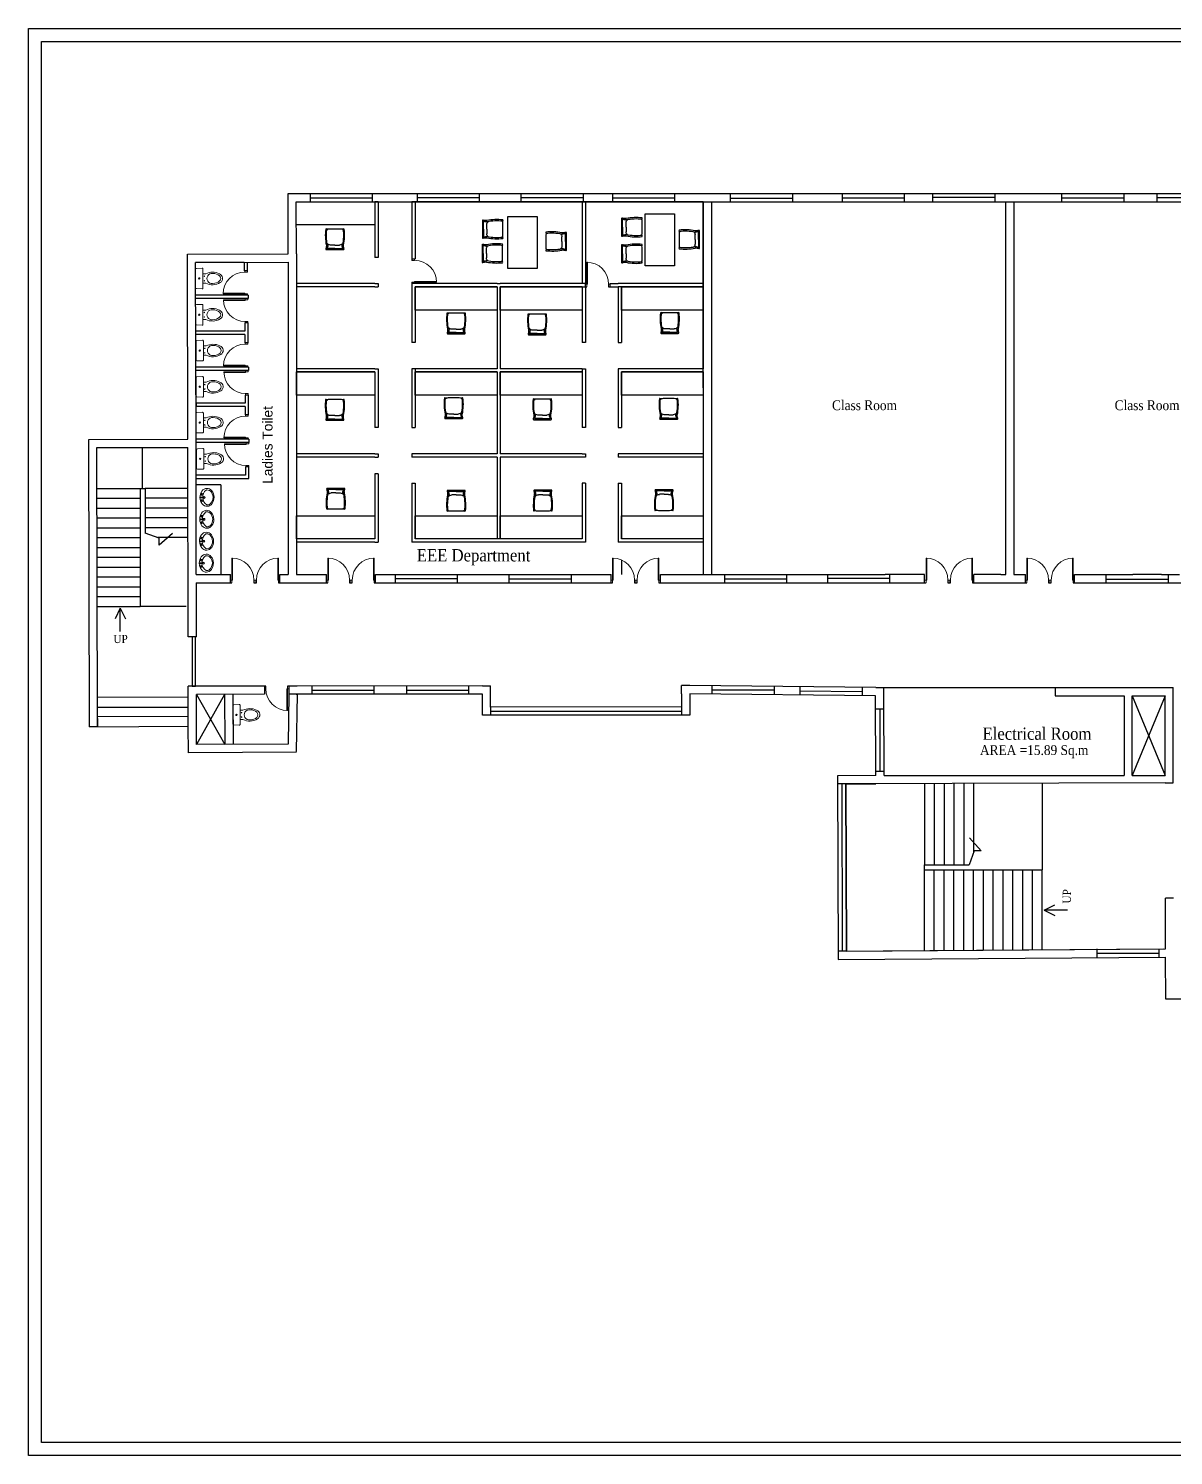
# Model space of a CAD drawing. Header units: metres. Extents: x 25 to 122, y -74 to 416.
# Drawn here: x 25.54 to 59.97, y 320.44 to 363.34 of the extents above; entities that cross this region are included whole.
import ezdxf

# ---------------------------------------------------------------- set-up
doc = ezdxf.new("R2010")
doc.units = ezdxf.units.M
doc.header["$MEASUREMENT"] = 0
doc.linetypes.add('HIDDEN', pattern=[0.375, 0.25, -0.125])
doc.layers.add('DOOR', color=10, linetype='Continuous', lineweight=15)
doc.styles.add('1MM', font='arial.ttf', dxfattribs={"height": 1000})
doc.styles.add('DUTCH', font='dutch.ttf')

# ---------------------------------------------------------------- blocks, each defined once
blk = doc.blocks.new('WB5')
at = {"layer": 'DOOR'}
for p, q in [((4.7, 11.3), (6.8, 10.5)), ((5.3, -11), (7.3, -10.1))]:
    blk.add_line(p, q, dxfattribs=at)
for points in [[(2.4, 0.1, 1), (5, 0.1, 1)], [(3.2, 7.9, 1), (5.9, 7.9, 1)], [(3.6, -7.7, -1), (6.3, -7.6, -1)]]:
    blk.add_lwpolyline(points, format="xyb", close=True, dxfattribs=at)
for centre, radius in [((3.7, 0.1), 1.32), ((11.8, 0.3), 2.73), ((11.8, 0.3), 2.19)]:
    blk.add_circle(centre, radius, dxfattribs=at)
for centre, radius, start, end in [((5.6, 13.6), 2.49, 151.6403, 249.4649), ((7.7, 12.8), 2.49, 249.4649, 334.3015), ((32.6, 0.8), 25.2, 127.6693, 236.45), ((18.2, 19.4), 1.66, 91.5976, 127.6693), ((6.3, -13.3), 2.49, 113.4041, 211.2287), ((8.3, -12.4), 2.49, 28.5675, 113.4041)]:
    blk.add_arc(centre, radius, start, end, dxfattribs=at)
blk.add_ellipse((19.5, 0.5), major_axis=(-0.6, 24.9), ratio=0.783308, dxfattribs=at)
blk.add_open_spline([(18.7, -20.2), (23.5, -20.6), (25, -20), (30.8, -16.4), (34.3, -10.8), (37.3, 2.3), (34.9, 9.5), (28.9, 18.7), (25, 21.3), (18.2, 21.1)], degree=3, knots=[3.262053, 3.262053, 3.262053, 3.262053, 3.577225, 3.577225, 4.479784, 4.479784, 5.382343, 5.382343, 6.141594, 6.141594, 6.141594, 6.141594], dxfattribs=at)
blk = doc.blocks.new('A$C764D24B9')
at = {"layer": 'DOOR'}
for points in [[(0.056, 0.111), (0.083, 0.111), (0.083, 1), (0.056, 1)], [(0, 0), (0.056, 0), (0.056, 0.111), (0, 0.111)], [(0.944, 0), (1, 0), (1, 0.111), (0.944, 0.111)]]:
    blk.add_lwpolyline(points, close=True, dxfattribs=at)
blk.add_arc((0.056, 0.111), 0.889, 0, 90, dxfattribs=at)
blk = doc.blocks.new('WC1')
at = {"layer": 'DOOR'}
for p, q in [((-29.3, -7.5), (-29.8, -22.7)), ((24.3, -5), (-26.8, -5))]:
    blk.add_line(p, q, dxfattribs=at)
for points in [[(26.8, -7.5), (27.3, -22.7, -0.423393), (24.7, -25.4), (-27.3, -25.4, -0.423393), (-29.8, -22.7), (-29.3, -7.5, -0.405093), (-26.8, -5), (24.3, -5, -0.405093), (26.8, -7.5, -0.407682)], [(11.5, -25.4), (11.5, -33, -0.265683), (10, -73.3, -0.649464), (-14.1, -70.9, -0.243179), (-14, -33), (-14, -25.4), (11.5, -25.4)], [(12.6, -52, 1.119632), (-15.2, -52, 17.71796)]]:
    blk.add_lwpolyline(points, format="xyb", dxfattribs=at)
blk.add_lwpolyline([(-14, -25.4), (-14, -33)], dxfattribs=at)
for centre, radius in [((-7.6, -29.2), 0.636), ((-1.3, -15.2), 1.91), ((5.1, -29.2), 0.636)]:
    blk.add_circle(centre, radius, dxfattribs=at)
blk.add_arc((-26.8, -7.5), 2.54, 90, 178.2101, dxfattribs=at)
blk.add_ellipse((-1.3, -52), major_axis=(0, -22.4), ratio=0.622298, start_param=4.712389, end_param=7.853982, dxfattribs=at)
blk = doc.blocks.new('A$C2C166547')
at = {"color": 0}
for p, q in [((0.201, 0.464), (0.017, 0.464)), ((0.201, 0.456), (0.018, 0.456)), ((0.201, 0.455), (0.018, 0.455)), ((0.201, 0.374), (0.094, 0.374)), ((0.201, 0.464), (0.385, 0.464)), ((0.201, 0.456), (0.385, 0.456)), ((0.201, 0.455), (0.385, 0.455)), ((0.201, 0.374), (0.308, 0.374)), ((0.016, 0.02), (0.006, 0.02)), ((0.016, 0.02), (0.006, 0.016)), ((0.017, 0.001), (0.016, 0.02)), ((0.385, 0.001), (0.387, 0.02)), ((0.387, 0.02), (0.396, 0.016)), ((0.387, 0.02), (0.396, 0.02))]:
    blk.add_line(p, q, dxfattribs=at)
blk.add_lwpolyline([(0.023, 0.369, 0.080461), (0.008, 0, 0.080461)], format="xyb", dxfattribs=at)
for centre, radius, start, end in [((0.018, 0.461), 0.00242, 100.345, 201.3742), ((-0.216, 0.394), 0.241, 354.5513, 15.9626), ((0.018, 0.455), 0.000725, 87.3762, 197.5208), ((0.018, 0.454), 0.000433, 71.7715, 189.2202), ((0.095, 0.276), 0.0978, 90.5164, 143.1927), ((-0.282, 0.346), 0.317, 1.1591, 17.5641), ((0.307, 0.276), 0.0978, 36.8073, 89.4836), ((0.685, 0.346), 0.317, 162.4359, 178.8409), ((0.618, 0.394), 0.241, 164.0374, 185.4487), ((-0.752, 0.137), 1.154, 353.1637, 11.5643), ((0.384, 0.461), 0.00242, 338.6258, 79.655), ((0.385, 0.455), 0.000725, 342.4792, 92.6238), ((0.385, 0.454), 0.000433, 350.7798, 108.2285), ((0.014, -0.011), 0.012, 71.7536, 116.5375), ((0.389, -0.011), 0.012, 63.4625, 108.2464)]:
    blk.add_arc(centre, radius, start, end, dxfattribs=at)

msp = doc.modelspace()

# ---------------------------------------------------------------- linework, layer by layer
at = {"linetype": 'Continuous', "ltscale": 0.1}
for p, q in [((33.343, 358.376), (68.759, 358.377)), ((33.347, 356.557), (33.343, 358.376)), ((33.589, 358.376), (33.589, 358.377)), ((34.005, 358.373), (34.005, 358.127)), ((34.005, 358.25), (35.876, 358.25)), ((35.876, 358.373), (35.876, 358.127)), ((37.22, 358.383), (37.22, 358.137)), ((37.22, 358.26), (39.091, 358.26)), ((39.091, 358.383), (39.091, 358.137)), ((40.341, 358.376), (40.341, 358.13)), ((40.341, 358.253), (42.212, 358.253)), ((42.212, 358.376), (42.212, 358.13)), ((43.096, 358.371), (43.096, 358.125)), ((43.096, 358.248), (44.966, 358.248)), ((44.966, 358.371), (44.966, 358.125)), ((46.638, 358.362), (46.638, 358.116)), ((46.638, 358.239), (48.509, 358.239)), ((48.509, 358.362), (48.509, 358.116)), ((50.002, 358.367), (50.002, 358.12)), ((50.002, 358.244), (51.872, 358.244)), ((51.872, 358.367), (51.872, 358.12)), ((52.722, 358.385), (52.722, 358.139)), ((52.722, 358.262), (54.592, 358.262)), ((54.592, 358.385), (54.592, 358.139)), ((56.599, 358.367), (56.599, 358.12)), ((56.599, 358.244), (58.47, 358.244)), ((58.47, 358.367), (58.47, 358.12)), ((59.47, 358.38), (59.47, 358.134)), ((59.47, 358.257), (61.341, 358.257)), ((33.343, 358.13), (33.344, 358.13)), ((33.59, 358.13), (51.051, 358.13)), ((33.593, 356.558), (33.59, 358.13)), ((33.59, 358.13), (36.051, 358.13)), ((33.59, 358.13), (36.051, 358.13)), ((36.051, 358.13), (35.953, 358.13)), ((35.953, 358.13), (35.953, 356.456)), ((35.953, 358.13), (35.953, 356.456)), ((36.051, 358.13), (37.036, 358.13)), ((36.051, 358.13), (36.051, 356.456)), ((37.036, 358.13), (39.498, 358.13)), ((37.164, 358.13, 0), (37.066, 358.13, 0)), ((37.066, 358.13, 0), (37.066, 356.366, 0)), ((39.626, 358.13, 0), (37.164, 358.13, 0)), ((37.164, 358.13, 0), (37.164, 356.407, 0)), ((39.595, 358.13), (42.056, 358.13)), ((39.595, 358.13), (42.056, 358.13)), ((39.724, 358.13, 0), (39.626, 358.13, 0)), ((42.186, 358.13, 0), (39.724, 358.13, 0)), ((42.284, 358.13, 0), (42.186, 358.13, 0)), ((42.186, 358.13, 0), (42.186, 355.669, 0)), ((43.269, 358.13, 0), (42.284, 358.13, 0)), ((42.284, 358.13, 0), (42.284, 355.669, 0)), ((44.785, 358.13, 0), (42.324, 358.13, 0)), ((43.367, 358.13, 0), (43.269, 358.13, 0)), ((45.829, 358.13, 0), (43.367, 358.13, 0)), ((45.83, 346.919, 51.306), (45.829, 358.13, 0)), ((45.829, 358.13, 0), (45.829, 355.669, 0)), ((46.075, 358.13, 0), (46.075, 346.919, 51.306)), ((51.051, 358.13), (51.297, 358.13)), ((51.297, 358.13), (59.905, 358.13, 0)), ((54.924, 346.919, 51.306), (54.922, 358.13)), ((55.168, 358.13), (55.168, 346.919, 51.306)), ((56.816, 358.13), (68.512, 358.13, 0)), ((30.316, 356.551), (33.347, 356.557)), ((30.328, 350.988), (30.316, 356.551)), ((33.593, 356.557), (33.593, 346.919, 50.028)), ((30.563, 356.305), (33.348, 356.311)), ((30.574, 350.989), (30.563, 356.305)), ((32.026, 356.305), (30.563, 356.305)), ((32.026, 356.305), (30.563, 356.305)), ((32.026, 356.305), (32.026, 356.054)), ((32.026, 356.305), (32.026, 356.054)), ((32.125, 356.054), (32.125, 356.305)), ((32.125, 356.054), (32.125, 356.305)), ((33.347, 356.311, 1.278), (33.347, 346.919, 50.028)), ((36.051, 356.456), (35.953, 356.456)), ((37.066, 356.407, 0), (37.164, 356.407, 0)), ((32.125, 356.054), (32.026, 356.054)), ((32.125, 356.054), (32.026, 356.054)), ((35.953, 355.669), (33.593, 355.669)), ((35.953, 355.669), (36.051, 355.669)), ((36.051, 355.669), (36.051, 355.57)), ((37.066, 355.71, 0), (37.066, 353.896, 0)), ((37.164, 355.669, 0), (37.066, 355.669, 0)), ((39.626, 355.669, 0), (37.164, 355.669, 0)), ((39.626, 355.669, 0), (39.724, 355.669, 0)), ((42.284, 355.669, 0), (39.724, 355.669, 0)), ((42.284, 355.57, 0), (42.284, 355.669, 0)), ((43.023, 355.669, 0), (43.269, 355.669, 0)), ((43.023, 355.57, 0), (43.023, 355.669, 0)), ((45.829, 355.669, 0), (43.269, 355.669, 0)), ((45.829, 355.669, 0), (45.829, 355.57, 0)), ((32.138, 355.32), (30.563, 355.32)), ((32.138, 355.222), (30.563, 355.222)), ((32.138, 355.32), (32.138, 355.222)), ((35.953, 355.57), (33.593, 355.57)), ((35.953, 355.57), (36.051, 355.57)), ((37.164, 355.57, 0), (37.164, 353.896, 0)), ((39.626, 355.57, 0), (37.164, 355.57, 0)), ((39.626, 355.57, 0), (39.626, 353.109, 0)), ((39.724, 355.57, 0), (39.724, 353.109, 0)), ((42.186, 355.57, 0), (39.724, 355.57, 0)), ((42.186, 355.57, 0), (42.186, 353.896, 0)), ((42.186, 355.57, 0), (42.325, 355.57, 0)), ((42.284, 355.57, 0), (42.284, 353.896, 0)), ((42.982, 355.57, 0), (43.269, 355.57, 0)), ((43.269, 355.57, 0), (43.269, 353.896, 0)), ((45.829, 355.57, 0), (43.269, 355.57, 0)), ((43.367, 355.57, 0), (43.367, 353.896, 0)), ((45.829, 355.57, 0), (45.829, 353.109, 0)), ((32.138, 354.483), (32.039, 354.483)), ((32.039, 354.483), (32.039, 354.237)), ((32.138, 353.888), (32.138, 354.483)), ((32.039, 354.237), (30.563, 354.237)), ((32.039, 354.139), (30.575, 354.139)), ((32.039, 354.139), (32.039, 353.888)), ((32.138, 353.888), (32.138, 354.139)), ((32.138, 353.888), (32.039, 353.888)), ((37.164, 353.896, 0), (37.066, 353.896, 0)), ((42.284, 353.896, 0), (42.186, 353.896, 0)), ((43.269, 353.896, 0), (43.367, 353.896, 0)), ((32.151, 353.154), (30.575, 353.154)), ((32.151, 353.154), (32.151, 353.056)), ((35.953, 353.109), (33.593, 353.109)), ((35.953, 353.109), (36.051, 353.109)), ((36.051, 353.109), (36.051, 351.336)), ((37.066, 353.109, 0), (37.066, 351.337, 0)), ((37.164, 353.109, 0), (37.066, 353.109, 0)), ((37.164, 353.109, 0), (37.164, 351.337, 0)), ((39.626, 353.109, 0), (37.164, 353.109, 0)), ((42.186, 353.109, 0), (39.724, 353.109, 0)), ((42.186, 353.109, 0), (39.724, 353.109, 0)), ((42.186, 353.109, 0), (42.186, 351.337, 0)), ((42.186, 353.109, 0), (42.284, 353.109, 0)), ((42.284, 353.109, 0), (42.284, 351.337, 0)), ((43.269, 353.109, 0), (43.269, 351.337, 0)), ((43.367, 353.109, 0), (43.269, 353.109, 0)), ((45.829, 353.109, 0), (43.367, 353.109, 0)), ((45.829, 353.109, 0), (43.367, 353.109, 0)), ((32.151, 353.056), (30.575, 353.056)), ((35.953, 353.01), (33.593, 353.01)), ((35.953, 353.01), (35.953, 351.336)), ((39.626, 353.01, 0), (37.164, 353.01, 0)), ((39.626, 353.01, 0), (39.626, 350.549, 0)), ((39.724, 353.01, 0), (39.724, 350.549, 0)), ((42.186, 353.01, 0), (39.724, 353.01, 0)), ((42.186, 353.01, 0), (39.724, 353.01, 0)), ((43.367, 353.01, 0), (43.367, 351.337, 0)), ((45.829, 353.01, 0), (43.367, 353.01, 0)), ((45.829, 353.01, 0), (43.367, 353.01, 0)), ((45.829, 353.01, 0), (45.829, 350.549, 0)), ((32.151, 352.317), (32.052, 352.317)), ((32.052, 352.317), (32.052, 352.071)), ((32.151, 351.722), (32.151, 352.317)), ((30.575, 352.071), (30.575, 351.973)), ((32.052, 352.071), (30.575, 352.071)), ((32.052, 351.973), (30.575, 351.973)), ((32.052, 351.973), (30.575, 351.973)), ((32.052, 351.973), (32.052, 351.722)), ((32.151, 351.722), (32.052, 351.722)), ((27.348, 350.982), (30.328, 350.988)), ((27.367, 342.343), (27.348, 350.982)), ((30.328, 350.988), (30.328, 350.988)), ((30.581, 346.919, 48.385), (30.574, 350.989)), ((32.164, 350.988), (30.588, 350.988)), ((32.164, 350.988), (32.164, 350.89)), ((36.051, 351.336), (35.953, 351.336)), ((37.066, 351.337, 0), (37.164, 351.337, 0)), ((42.284, 351.337, 0), (42.186, 351.337, 0)), ((43.269, 351.337, 0), (43.367, 351.337, 0)), ((27.595, 350.736), (30.328, 350.742)), ((27.613, 342.589), (27.595, 350.736)), ((30.338, 345.045, 70.65), (30.328, 350.742, 2.926)), ((32.164, 350.89), (30.588, 350.89)), ((35.953, 350.549), (33.593, 350.549)), ((35.953, 350.549), (36.051, 350.549)), ((36.051, 350.549), (36.051, 350.45)), ((37.066, 350.549, 0), (37.066, 350.45, 0)), ((37.164, 350.549, 0), (37.066, 350.549, 0)), ((39.626, 350.549, 0), (37.164, 350.549, 0)), ((39.626, 350.549, 0), (37.164, 350.549, 0)), ((42.186, 350.549, 0), (39.724, 350.549, 0)), ((42.186, 350.549, 0), (39.724, 350.549, 0)), ((42.186, 350.549, 0), (39.724, 350.549, 0)), ((42.186, 350.549, 0), (42.284, 350.549, 0)), ((42.284, 350.549, 0), (42.284, 350.45, 0)), ((43.269, 350.549, 0), (43.269, 350.45, 0)), ((43.367, 350.549, 0), (43.269, 350.549, 0)), ((45.829, 350.549, 0), (43.367, 350.549, 0)), ((45.829, 350.549, 0), (43.367, 350.549, 0)), ((45.829, 350.549, 0), (43.367, 350.549, 0)), ((32.164, 350.156), (32.065, 350.156)), ((32.065, 350.156), (32.065, 349.91)), ((32.164, 349.811), (32.164, 350.156)), ((35.953, 350.45), (33.593, 350.45)), ((35.953, 350.45), (36.051, 350.45)), ((37.164, 350.45, 0), (37.066, 350.45, 0)), ((39.626, 350.45, 0), (37.164, 350.45, 0)), ((39.626, 350.45, 0), (39.626, 347.989, 0)), ((39.724, 350.45, 0), (39.724, 347.989, 0)), ((42.284, 350.45, 0), (39.724, 350.45, 0)), ((42.284, 350.45, 0), (39.724, 350.45, 0)), ((43.367, 350.45, 0), (43.269, 350.45, 0)), ((45.829, 350.45, 0), (43.367, 350.45, 0)), ((45.829, 350.45, 0), (43.367, 350.45, 0)), ((32.065, 349.91), (30.588, 349.91)), ((30.588, 349.811), (32.164, 349.811)), ((35.953, 349.951), (35.953, 348.018)), ((36.051, 349.951), (35.953, 349.951)), ((36.051, 349.951), (36.051, 348.263)), ((37.066, 349.663, 0), (37.066, 348.027, 0)), ((37.066, 349.663, 0), (37.164, 349.663, 0)), ((37.164, 349.663, 0), (37.164, 347.989, 0)), ((42.186, 349.663, 0), (42.186, 347.989, 0)), ((42.284, 349.663, 0), (42.186, 349.663, 0)), ((42.284, 349.663, 0), (42.284, 347.891, 0)), ((43.269, 349.663, 0), (43.269, 347.891, 0)), ((43.269, 349.663, 0), (43.367, 349.663, 0)), ((43.367, 349.663, 0), (43.367, 347.989, 0)), ((31.319, 349.616, 48.505), (30.581, 349.616, 48.385)), ((31.319, 349.616, 48.505), (31.319, 346.919, 48.385)), ((35.953, 347.989), (33.593, 347.989)), ((35.953, 348.018), (35.953, 347.989)), ((36.051, 348.263), (36.051, 347.89)), ((37.066, 348.027, 0), (37.066, 347.891, 0)), ((42.186, 347.989, 0), (37.164, 347.989, 0)), ((45.829, 347.989, 0), (43.367, 347.989, 0)), ((35.953, 347.89), (33.593, 347.89)), ((35.953, 347.89), (36.051, 347.89)), ((37.164, 347.891, 0), (37.066, 347.891, 0)), ((42.284, 347.891, 0), (37.164, 347.891, 0)), ((45.829, 347.891, 0), (43.269, 347.891, 0)), ((43.367, 347.355, 0), (43.367, 346.924, 0)), ((30.581, 346.919, 51.306), (31.614, 346.919, 51.306)), ((30.581, 346.919, 48.385), (31.319, 346.919, 48.385)), ((30.581, 346.673, 51.306), (31.655, 346.673, 51.306)), ((30.587, 345.045, 78.201), (30.587, 346.673, 51.306)), ((31.614, 346.673), (31.614, 346.919, 51.306)), ((32.311, 346.673, 51.306), (32.393, 346.673, 51.306)), ((33.05, 346.673, 51.306), (34.535, 346.673, 51.306)), ((33.091, 346.919, 51.306), (33.347, 346.919, 51.306)), ((33.091, 346.673), (33.091, 346.919, 51.306)), ((33.593, 346.919, 51.306), (34.494, 346.919, 51.306)), ((34.494, 346.673, 51.306), (34.494, 346.919, 51.306)), ((35.191, 346.673, 51.306), (35.273, 346.673, 51.306)), ((35.191, 346.673, 51.306), (35.273, 346.673, 51.306)), ((35.93, 346.673, 51.306), (43.102, 346.673, 51.306)), ((35.971, 346.673, 51.306), (35.971, 346.919, 51.306)), ((35.971, 346.919, 51.306), (43.061, 346.919, 51.306)), ((36.561, 346.923), (36.561, 346.676)), ((36.561, 346.799), (38.432, 346.799)), ((38.432, 346.923), (38.432, 346.676)), ((39.496, 346.919, 51.306), (39.595, 346.919, 51.306)), ((39.984, 346.911), (39.984, 346.665)), ((39.984, 346.788), (41.855, 346.788)), ((41.855, 346.911), (41.855, 346.665)), ((43.061, 346.673, 51.306), (43.061, 346.919, 51.306)), ((43.758, 346.673, 51.306), (43.84, 346.673, 51.306)), ((44.496, 346.673, 51.306), (45.235, 346.673, 51.306)), ((44.537, 346.919, 51.306), (45.276, 346.919, 51.306)), ((44.537, 346.673, 51.306), (44.537, 346.919, 51.306)), ((45.235, 346.673, 51.306), (49.322, 346.673, 51.306)), ((45.276, 346.919, 51.306), (49.281, 346.919, 51.306)), ((46.461, 346.919), (46.461, 346.673)), ((46.461, 346.796), (48.332, 346.796)), ((48.332, 346.919), (48.332, 346.673)), ((49.281, 346.919, 51.306), (51.297, 346.919, 51.306)), ((49.322, 346.673, 51.306), (50.717, 346.673, 51.306)), ((49.559, 346.933), (49.559, 346.687)), ((49.559, 346.81), (51.43, 346.81)), ((50.717, 346.673, 51.306), (52.525, 346.673, 51.306)), ((52.484, 346.919, 51.306), (51.297, 346.919, 51.306)), ((51.43, 346.933), (51.43, 346.687)), ((52.484, 346.673, 51.306), (52.484, 346.919, 51.306)), ((53.182, 346.673, 51.306), (53.264, 346.673, 51.306)), ((53.92, 346.673, 51.306), (54.816, 346.673, 51.306)), ((54.775, 346.919, 51.306), (53.961, 346.919, 51.306)), ((53.961, 346.673, 51.306), (53.961, 346.919, 51.306)), ((54.775, 346.919, 51.306), (54.924, 346.919, 51.306)), ((54.816, 346.673, 51.306), (55.472, 346.673, 51.306)), ((55.168, 346.919, 51.306), (55.513, 346.919, 51.306)), ((55.472, 346.673, 51.306), (55.554, 346.673, 51.306)), ((55.513, 346.673, 51.306), (55.513, 346.919, 51.306)), ((56.211, 346.673, 51.306), (56.293, 346.673, 51.306)), ((56.949, 346.673, 51.306), (57.309, 346.673, 51.306)), ((56.99, 346.919, 51.306), (57.268, 346.919, 51.306)), ((56.99, 346.673, 51.306), (56.99, 346.919, 51.306)), ((57.268, 346.919, 51.306), (58.745, 346.919, 51.306)), ((57.309, 346.673, 51.306), (58.745, 346.673, 51.306)), ((57.935, 346.907), (57.935, 346.661)), ((57.935, 346.784), (59.806, 346.784)), ((59.61, 346.919, 51.306), (58.745, 346.919, 51.306)), ((58.745, 346.673, 51.306), (59.569, 346.673, 51.306)), ((59.569, 346.673, 51.306), (66.781, 346.673, 51.306)), ((59.61, 346.919, 51.306), (59.905, 346.919, 51.306)), ((59.806, 346.907), (59.806, 346.661)), ((59.905, 346.919, 51.306), (60.151, 346.919, 51.306)), ((28.298, 345.911), (28.141, 345.591)), ((28.298, 345.207), (28.298, 345.911)), ((28.298, 345.911), (28.456, 345.591)), ((30.587, 345.045, 102.612), (30.338, 345.045, 102.612)), ((30.462, 345.045, 102.612), (30.462, 343.569, 102.612)), ((30.561, 343.569, 102.612), (30.561, 345.045, 102.612)), ((30.342, 343.229, 102.612), (27.611, 343.224)), ((30.341, 343.315, 91.217), (30.341, 343.569, 88.207)), ((30.587, 343.569, 102.612), (30.341, 343.569, 102.612)), ((30.343, 342.357, 102.612), (30.341, 343.315, 91.217)), ((30.342, 342.934, 102.612), (30.342, 343.229, 102.612)), ((30.462, 343.569, 102.612), (30.561, 343.569, 102.612)), ((32.673, 343.569, 102.612), (30.587, 343.569, 102.612)), ((32.632, 343.32, 86.459), (30.587, 343.316, 52.892)), ((30.589, 342.358, 102.612), (30.587, 343.316, 52.892)), ((30.587, 343.316, 52.892), (31.441, 341.814, 102.612)), ((31.434, 343.318), (30.591, 341.81, 102.612)), ((31.434, 343.318), (31.441, 341.814, 102.612)), ((31.68, 343.318), (31.688, 341.815, 102.612)), ((32.632, 343.569, 102.619), (32.632, 343.32, 102.619)), ((33.616, 343.569, 102.612), (33.329, 343.569, 102.612)), ((33.37, 343.327, 102.612), (33.344, 341.823, 102.612)), ((33.616, 343.322, 102.612), (33.37, 343.322, 98.571)), ((33.371, 343.327, 102.619), (33.371, 343.569, 102.619)), ((33.616, 343.322, 102.612), (33.587, 341.599, 102.612)), ((33.61, 343.3, 102.612), (33.616, 343.322, 102.612)), ((39.186, 343.574, 102.612), (33.616, 343.569, 102.612)), ((39.186, 343.328, 102.612), (33.616, 343.322, 102.612)), ((34.055, 343.569), (34.055, 343.323)), ((34.055, 343.446), (35.926, 343.446)), ((35.926, 343.569), (35.926, 343.323)), ((36.9, 343.572), (36.9, 343.326)), ((36.9, 343.449), (38.771, 343.449)), ((38.771, 343.572), (38.771, 343.326)), ((39.186, 343.574, 102.612), (39.432, 343.574, 102.612)), ((39.186, 342.688, 102.612), (39.186, 343.328, 102.612)), ((39.432, 343.328, 102.612), (39.432, 343.574, 102.612)), ((39.432, 342.935, 102.612), (39.432, 343.328, 102.612)), ((45.425, 343.581, 102.612), (45.176, 343.581, 102.612)), ((45.176, 343.334, 102.612), (45.176, 343.581, 102.612)), ((45.176, 343.334, 102.612), (45.177, 342.941, 102.612)), ((51.011, 343.274, 102.612), (45.423, 343.335, 102.612)), ((45.423, 343.335, 102.612), (45.423, 342.695, 102.612)), ((51.013, 343.52, 102.612), (45.425, 343.581, 102.612)), ((46.089, 343.574), (46.089, 343.327)), ((46.089, 343.45), (47.96, 343.45)), ((47.96, 343.574), (47.96, 343.327)), ((48.734, 343.55, 102.612), (48.734, 343.304, 102.612)), ((48.734, 343.427, 102.612), (50.605, 343.401, 102.612)), ((50.605, 343.525, 102.612), (50.605, 343.278, 102.612)), ((51.019, 340.874, 102.612), (51.011, 343.274, 102.612)), ((51.013, 343.52, 102.612), (59.96, 343.52)), ((51.257, 343.275, 102.612), (51.257, 343.52, 102.612)), ((51.265, 340.875, 102.612), (51.257, 343.275, 102.612)), ((56.41, 343.52, 102.797), (56.41, 343.275, 102.797)), ((56.41, 343.275, 102.612), (58.483, 343.275, 102.612)), ((58.483, 343.275, 102.612), (58.483, 340.875, 102.612)), ((58.729, 343.275, 102.612), (59.714, 343.275, 102.612)), ((58.729, 340.875, -1.26), (58.729, 343.275, 102.612)), ((58.729, 343.275, 102.612), (59.714, 340.875, -1.26)), ((59.714, 343.275, 102.612), (58.729, 340.875, -1.26)), ((59.714, 340.875, -1.26), (59.714, 343.275, 102.612)), ((59.96, 340.904), (59.96, 343.52)), ((27.614, 342.639, 102.612), (27.614, 342.934, 102.612)), ((27.614, 342.934, 102.612), (30.342, 342.934, 102.612)), ((45.177, 342.941, 102.612), (39.432, 342.935, 102.612)), ((39.432, 342.935, 102.612), (39.433, 342.689, 102.612)), ((39.432, 342.812, 102.612), (45.177, 342.812, 102.612)), ((45.177, 342.941, 102.612), (45.177, 342.694, 102.612)), ((51.019, 342.882), (51.265, 342.882)), ((51.142, 341.011), (51.142, 342.882)), ((27.367, 342.343), (30.343, 342.357, 102.612)), ((27.614, 342.343, 102.612), (27.367, 342.343, 102.612)), ((27.613, 342.589, 102.612), (27.614, 342.343, 102.612)), ((30.343, 342.652, 102.612), (27.614, 342.639, 102.612)), ((27.614, 342.343, 102.612), (27.614, 342.639, 102.612)), ((30.343, 342.357, 102.612), (30.343, 342.652, 102.612)), ((30.347, 341.562, 102.612), (30.343, 342.357, 102.612)), ((30.591, 341.81, 102.612), (30.589, 342.358, 102.612)), ((45.423, 342.695, 102.612), (39.186, 342.688, 102.612)), ((33.591, 341.578, 102.612), (30.347, 341.562, 102.612)), ((33.344, 341.823, 102.612), (30.591, 341.81, 102.612)), ((50.115, 340.625), (49.868, 340.624)), ((49.991, 340.624), (50.008, 335.597)), ((50.115, 340.625, 102.612), (51.02, 340.628, 102.612)), ((50.131, 335.598, 102.612), (50.115, 340.625, 102.612)), ((51.019, 341.011), (51.265, 341.011)), ((51.265, 340.875, 102.612), (58.483, 340.875, 102.612)), ((58.729, 340.875, 102.612), (59.714, 340.875, 102.612)), ((59.715, 340.657), (59.961, 340.658)), ((59.972, 337.191), (59.726, 337.19)), ((56.075, 336.83), (56.395, 336.987)), ((56.779, 336.83), (56.075, 336.83)), ((56.075, 336.83), (56.395, 336.672)), ((50.131, 335.598), (49.885, 335.597)), ((50.131, 335.598, 102.612), (59.731, 335.665)), ((51.233, 335.606), (59.658, 335.665, 0.788)), ((57.66, 335.664, 2.148), (57.66, 335.418, 2.148)), ((57.66, 335.541, 2.148), (59.53, 335.541, 2.148)), ((59.53, 335.664, 2.148), (59.53, 335.418, 2.148)), ((59.735, 334.152), (59.732, 335.419)), ((63.016, 334.152), (59.735, 334.152))]:
    msp.add_line(p, q, dxfattribs=at)
at = {"linetype": 'HIDDEN', "ltscale": 950}
for p, q in [((28.962, 349.508), (28.962, 350.739)), ((29.47, 348.017), (29.043, 348.166)), ((29.863, 348.156), (29.47, 347.799)), ((29.47, 347.799), (29.47, 348.032)), ((53.831, 339.009), (54.187, 338.615)), ((53.969, 338.615), (53.82, 338.189)), ((54.187, 338.615), (53.955, 338.615))]:
    msp.add_line(p, q, dxfattribs=at)
at = {"linetype": 'Continuous', "ltscale": 0.1}
for points in [[(25.538, 363.335), (118.206, 363.335), (118.206, 320.436), (25.538, 320.436)], [(25.932, 362.941), (117.812, 362.941), (117.812, 320.83), (25.932, 320.83)], [(33.59, 358.13), (35.953, 358.13), (35.953, 357.432), (33.59, 357.432)], [(39.953, 357.688), (40.834, 357.688), (40.834, 356.121), (39.953, 356.121)], [(44.079, 357.769), (44.96, 357.769), (44.96, 356.202), (44.079, 356.202)], [(33.593, 353.01), (35.956, 353.01), (35.956, 352.312), (33.593, 352.312)], [(33.593, 348.687), (35.956, 348.687), (35.956, 347.989), (33.593, 347.989)]]:
    msp.add_lwpolyline(points, close=True, dxfattribs=at)
for points in [[(39.208, 357.032, -0.102523), (39.32, 357.044, 0.080461), (39.803, 357.024, 0.3023), (39.799, 357.055, -0.197932), (39.798, 357.067, 0.028193), (39.803, 357.136), (39.803, 357.303), (39.803, 357.469, 0.028193), (39.798, 357.538, -0.197932), (39.799, 357.55, 0.3023), (39.803, 357.581, 0.080461), (39.32, 357.561, -0.102523), (39.208, 357.573, 0.587111), (39.184, 357.56), (39.184, 357.045, 0.587111)], [(43.395, 357.091, -0.102523), (43.507, 357.103, 0.080461), (43.989, 357.084, 0.3023), (43.986, 357.115, -0.197932), (43.985, 357.127, 0.028193), (43.989, 357.196), (43.989, 357.362), (43.989, 357.529, 0.028193), (43.985, 357.598, -0.197932), (43.986, 357.61, 0.3023), (43.989, 357.641, 0.080461), (43.507, 357.621, -0.102523), (43.395, 357.633, 0.587111), (43.37, 357.619), (43.37, 357.105, 0.587111)], [(35.022, 356.713, -0.102523), (35.01, 356.825, 0.080461), (35.03, 357.308, 0.3023), (34.999, 357.304, -0.197932), (34.987, 357.303, 0.028193), (34.918, 357.308), (34.751, 357.308), (34.585, 357.308, 0.028193), (34.516, 357.303, -0.197932), (34.504, 357.304, 0.3023), (34.473, 357.308, 0.080461), (34.493, 356.825, -0.102523), (34.48, 356.713, 0.587111), (34.494, 356.689), (35.009, 356.689, 0.587111)], [(41.69, 357.206, -0.102523), (41.578, 357.194, 0.080461), (41.095, 357.214, 0.3023), (41.099, 357.183, -0.197932), (41.1, 357.171, 0.028193), (41.095, 357.102), (41.095, 356.935), (41.095, 356.769, 0.028193), (41.1, 356.7, -0.197932), (41.099, 356.688, 0.3023), (41.095, 356.657, 0.080461), (41.578, 356.676, -0.102523), (41.69, 356.664, 0.587111), (41.714, 356.678), (41.714, 357.192, 0.587111)], [(45.695, 357.266, -0.102523), (45.583, 357.253, 0.080461), (45.1, 357.273, 0.3023), (45.104, 357.242, -0.197932), (45.105, 357.23, 0.028193), (45.1, 357.161), (45.1, 356.995), (45.1, 356.828, 0.028193), (45.105, 356.759, -0.197932), (45.104, 356.747, 0.3023), (45.1, 356.716, 0.080461), (45.583, 356.736, -0.102523), (45.695, 356.724, 0.587111), (45.719, 356.738), (45.719, 357.252, 0.587111)], [(39.198, 356.304, -0.102523), (39.31, 356.316, 0.080461), (39.793, 356.296, 0.3023), (39.789, 356.327, -0.197932), (39.788, 356.339, 0.028193), (39.793, 356.408), (39.793, 356.575), (39.793, 356.741, 0.028193), (39.788, 356.81, -0.197932), (39.789, 356.822, 0.3023), (39.793, 356.853, 0.080461), (39.31, 356.833, -0.102523), (39.198, 356.846, 0.587111), (39.174, 356.832), (39.174, 356.317, 0.587111)], [(43.395, 356.295, -0.102523), (43.507, 356.307, 0.080461), (43.989, 356.287, 0.3023), (43.986, 356.318, -0.197932), (43.985, 356.33, 0.028193), (43.989, 356.399), (43.989, 356.565), (43.989, 356.732, 0.028193), (43.985, 356.801, -0.197932), (43.986, 356.813, 0.3023), (43.989, 356.844, 0.080461), (43.507, 356.824, -0.102523), (43.395, 356.836, 0.587111), (43.37, 356.823), (43.37, 356.308, 0.587111)], [(38.668, 354.185, -0.102523), (38.656, 354.297, 0.080461), (38.676, 354.78, 0.3023), (38.645, 354.776, -0.197932), (38.633, 354.776, 0.028193), (38.564, 354.78), (38.397, 354.78), (38.231, 354.78, 0.028193), (38.162, 354.776, -0.197932), (38.15, 354.776, 0.3023), (38.119, 354.78, 0.080461), (38.139, 354.297, -0.102523), (38.126, 354.185, 0.587111), (38.14, 354.161), (38.655, 354.161, 0.587111)], [(45.091, 354.196, -0.102523), (45.079, 354.307, 0.080461), (45.099, 354.79, 0.3023), (45.068, 354.787, -0.197932), (45.056, 354.786, 0.028193), (44.987, 354.79), (44.82, 354.79), (44.654, 354.79, 0.028193), (44.585, 354.786, -0.197932), (44.573, 354.787, 0.3023), (44.542, 354.79, 0.080461), (44.562, 354.307, -0.102523), (44.549, 354.196, 0.587111), (44.563, 354.171), (45.077, 354.171, 0.587111)], [(41.104, 354.155, -0.102523), (41.092, 354.267, 0.080461), (41.112, 354.75, 0.3023), (41.081, 354.746, -0.197932), (41.069, 354.745, 0.028193), (41, 354.75), (40.833, 354.75), (40.667, 354.75, 0.028193), (40.598, 354.745, -0.197932), (40.586, 354.746, 0.3023), (40.555, 354.75, 0.080461), (40.575, 354.267, -0.102523), (40.562, 354.155, 0.587111), (40.576, 354.13), (41.09, 354.13, 0.587111)], [(38.594, 351.633, -0.102523), (38.582, 351.745, 0.080461), (38.602, 352.228, 0.3023), (38.571, 352.224, -0.197932), (38.559, 352.223, 0.028193), (38.49, 352.228), (38.324, 352.228), (38.157, 352.228, 0.028193), (38.088, 352.223, -0.197932), (38.076, 352.224, 0.3023), (38.045, 352.228, 0.080461), (38.065, 351.745, -0.102523), (38.053, 351.633, 0.587111), (38.066, 351.609), (38.581, 351.609, 0.587111)], [(41.259, 351.601, -0.102523), (41.247, 351.713, 0.080461), (41.267, 352.196, 0.3023), (41.236, 352.192, -0.197932), (41.224, 352.191, 0.028193), (41.155, 352.196), (40.988, 352.196), (40.822, 352.196, 0.028193), (40.753, 352.191, -0.197932), (40.741, 352.192, 0.3023), (40.71, 352.196, 0.080461), (40.73, 351.713, -0.102523), (40.717, 351.601, 0.587111), (40.731, 351.576), (41.246, 351.576, 0.587111)], [(45.059, 351.614, -0.102523), (45.047, 351.726, 0.080461), (45.067, 352.209, 0.3023), (45.035, 352.205, -0.197932), (45.024, 352.204, 0.028193), (44.954, 352.209), (44.788, 352.209), (44.622, 352.209, 0.028193), (44.552, 352.204, -0.197932), (44.541, 352.205, 0.3023), (44.509, 352.209, 0.080461), (44.529, 351.726, -0.102523), (44.517, 351.614, 0.587111), (44.531, 351.59), (45.045, 351.59, 0.587111)], [(35.021, 351.587, -0.102523), (35.009, 351.698, 0.080461), (35.029, 352.181, 0.3023), (34.997, 352.177, -0.197932), (34.986, 352.177, 0.028193), (34.916, 352.181), (34.75, 352.181), (34.583, 352.181, 0.028193), (34.514, 352.177, -0.197932), (34.503, 352.177, 0.3023), (34.471, 352.181, 0.080461), (34.491, 351.698, -0.102523), (34.479, 351.587, 0.587111), (34.493, 351.562), (35.007, 351.562, 0.587111)], [(34.505, 349.486, -0.102523), (34.518, 349.374, 0.080461), (34.498, 348.891, 0.3023), (34.529, 348.895, -0.197932), (34.541, 348.896, 0.028193), (34.61, 348.891), (34.776, 348.891), (34.943, 348.891, 0.028193), (35.012, 348.896, -0.197932), (35.024, 348.895, 0.3023), (35.055, 348.891, 0.080461), (35.035, 349.374, -0.102523), (35.047, 349.486, 0.587111), (35.033, 349.51), (34.519, 349.51, 0.587111)], [(38.127, 349.426, -0.102523), (38.14, 349.314, 0.080461), (38.12, 348.831, 0.3023), (38.151, 348.835, -0.197932), (38.163, 348.836, 0.028193), (38.232, 348.831), (38.398, 348.831), (38.565, 348.831, 0.028193), (38.634, 348.836, -0.197932), (38.646, 348.835, 0.3023), (38.677, 348.831, 0.080461), (38.657, 349.314, -0.102523), (38.669, 349.426, 0.587111), (38.656, 349.45), (38.141, 349.45, 0.587111)], [(40.735, 349.433, -0.102523), (40.747, 349.321, 0.080461), (40.727, 348.838, 0.3023), (40.758, 348.842, -0.197932), (40.77, 348.843, 0.028193), (40.839, 348.838), (41.005, 348.838), (41.172, 348.838, 0.028193), (41.241, 348.843, -0.197932), (41.253, 348.842, 0.3023), (41.284, 348.838, 0.080461), (41.264, 349.321, -0.102523), (41.276, 349.433, 0.587111), (41.263, 349.458), (40.748, 349.458, 0.587111)], [(44.377, 349.444, -0.102523), (44.389, 349.332, 0.080461), (44.369, 348.85, 0.3023), (44.4, 348.853, -0.197932), (44.412, 348.854, 0.028193), (44.481, 348.85), (44.648, 348.85), (44.814, 348.85, 0.028193), (44.883, 348.854, -0.197932), (44.895, 348.853, 0.3023), (44.926, 348.85, 0.080461), (44.906, 349.332, -0.102523), (44.919, 349.444, 0.587111), (44.905, 349.469), (44.39, 349.469, 0.587111)]]:
    msp.add_lwpolyline(points, format="xyb", close=True)
at = {"linetype": 'Continuous', "ltscale": 0.1, "elevation": 0}
for points in [[(37.164, 355.57), (39.626, 355.57), (39.626, 354.872), (37.164, 354.872)], [(39.724, 355.57), (42.186, 355.57), (42.186, 354.872), (39.724, 354.872)], [(43.367, 355.57), (45.829, 355.57), (45.829, 354.872), (43.367, 354.872)], [(37.164, 353.01), (39.626, 353.01), (39.626, 352.312), (37.164, 352.312)], [(39.724, 353.01), (42.186, 353.01), (42.186, 352.312), (39.724, 352.312)], [(43.367, 353.01), (45.829, 353.01), (45.829, 352.312), (43.367, 352.312)], [(37.164, 348.687), (39.626, 348.687), (39.626, 347.989), (37.164, 347.989)], [(39.724, 348.687), (42.186, 348.687), (42.186, 347.989), (39.724, 347.989)], [(43.367, 348.687), (45.829, 348.687), (45.829, 347.989), (43.367, 347.989)]]:
    msp.add_lwpolyline(points, close=True, dxfattribs=at)
at = {"linetype": 'HIDDEN', "ltscale": 950}
for points in [[(27.598, 349.508), (29.043, 349.508)], [(27.598, 349.213), (28.895, 349.213)], [(30.33, 349.508), (29.043, 349.508)], [(30.331, 349.213), (29.043, 349.213)], [(27.599, 348.918), (28.895, 348.918)], [(30.331, 348.918), (29.043, 348.918)], [(27.6, 348.622), (28.895, 348.622)], [(30.332, 348.622), (29.043, 348.622)], [(27.6, 348.327), (28.895, 348.327)], [(27.601, 348.032), (28.895, 348.032)], [(30.332, 348.327), (29.043, 348.327)], [(30.333, 348.032), (29.428, 348.032)], [(52.478, 340.633), (52.478, 338.189)], [(52.773, 340.634), (52.773, 338.189)], [(53.069, 340.635), (53.069, 338.189)], [(53.364, 340.636), (53.364, 338.189)], [(53.659, 340.637), (53.659, 338.189)], [(53.955, 340.638), (53.955, 338.574)], [(52.478, 335.615), (52.478, 338.189)], [(52.773, 335.617), (52.773, 338.041)], [(53.069, 335.619), (53.069, 338.041)], [(53.364, 335.621), (53.364, 338.041)], [(53.659, 335.623), (53.659, 338.041)], [(53.955, 335.625), (53.955, 338.041)]]:
    msp.add_lwpolyline(points, dxfattribs=at)
at = {"linetype": 'Continuous', "ltscale": 0.1}
for points in [[(28.895, 349.508), (28.895, 345.964)], [(29.043, 349.508), (29.043, 348.166)], [(27.601, 347.736), (28.895, 347.736)], [(27.602, 347.441), (28.895, 347.441)], [(27.603, 347.145), (28.895, 347.145)], [(27.603, 346.85), (28.895, 346.85)], [(27.604, 346.555), (28.895, 346.555)], [(27.605, 346.259), (28.895, 346.259)], [(27.605, 345.964), (28.895, 345.964)], [(30.274, 345.964), (28.895, 345.964)], [(51.019, 340.874), (49.868, 340.87), (49.886, 335.35), (59.732, 335.419)], [(59.715, 340.657), (50.115, 340.625), (50.131, 335.598), (59.731, 335.665), (59.726, 337.19)], [(56.022, 340.645), (56.022, 338.041)], [(59.961, 340.658), (59.96, 340.904)], [(52.478, 338.189), (53.82, 338.189)], [(52.478, 338.041), (56.022, 338.041)], [(54.25, 335.627), (54.25, 338.041)], [(54.545, 335.629), (54.545, 338.041)], [(54.841, 335.631), (54.841, 338.041)], [(55.136, 335.633), (55.136, 338.041)], [(55.432, 335.635), (55.432, 338.041)], [(55.727, 335.637), (55.727, 338.041)], [(56.022, 335.64), (56.022, 338.041)]]:
    msp.add_lwpolyline(points, dxfattribs=at)

# ---------------------------------------------------------------- block references
at = {"xscale": -1.279957330189484, "yscale": 1.279957330189484, "zscale": 1.279957330189484}
for p, rotation in [((39.799, 357.56), 90), ((43.986, 357.619), 90), ((34.494, 357.304), 180), ((41.099, 356.678), 270), ((45.104, 356.738), 270), ((39.789, 356.832), 90), ((43.986, 356.823), 90), ((38.14, 354.776), 180), ((44.563, 354.787), 180), ((40.576, 354.746), 180), ((38.066, 352.224), 180), ((44.531, 352.205), 180), ((34.493, 352.177), 180), ((40.731, 352.192), 180)]:
    msp.add_blockref('A$C2C166547', p, dxfattribs=dict(at, rotation=rotation))
at = {"linetype": 'Continuous', "ltscale": 0.1}
for name, p, xscale, yscale, zscale, rotation in [('WC1', (30.508, 355.807), -0.0108536660351445, 0.0108536660351445, 0.0108536660343142, 90), ('A$C764D24B9', (37.066, 355.669, 0), -0.7384369212746258, 0.7384369212746258, 0.7384369212746258, 270), ('A$C764D24B9', (32.121, 355.32), 0.7339885060846639, 0.7339885060846639, 0.7339885060846639, 89.99999999999999), ('A$C764D24B9', (32.134, 355.222), -0.7339885060846639, 0.7339885060846639, 0.7339885060850673, 90), ('WC1', (30.508, 354.716), -0.0108536660351445, 0.0108536660351445, 0.0108536660343142, 90), ('WC1', (30.521, 353.641), -0.0108536660351445, 0.0108536660351445, 0.0108536660343142, 90), ('A$C764D24B9', (32.134, 353.154), 0.7339885060846639, 0.7339885060846639, 0.7339885060846639, 89.99999999999999), ('WC1', (30.521, 352.55), -0.0108536660351445, 0.0108536660351445, 0.0108536660343142, 90), ('A$C764D24B9', (32.147, 353.056), -0.7339885060846639, 0.7339885060846639, 0.7339885060850673, 90), ('WC1', (30.521, 351.475), -0.0108536660351445, 0.0108536660351445, 0.0108536660343142, 90), ('A$C764D24B9', (32.147, 350.988), 0.7339885060846639, 0.7339885060846639, 0.7339885060846639, 89.99999999999999), ('WC1', (30.534, 350.384), -0.0108536660351445, 0.0108536660351445, 0.0108536660343142, 90), ('A$C764D24B9', (32.16, 350.89), -0.7339885060846639, 0.7339885060846639, 0.7339885060850673, 90), ('A$C764D24B9', (33.371, 343.569, 102.619), 0.7384369212746258, 0.7384369212746258, 0.7384369212746258, 180), ('WC1', (31.626, 342.688), -0.0108536660351445, 0.0108536660351445, 0.0108536660343142, 90)]:
    msp.add_blockref(name, p, dxfattribs=dict(at, xscale=xscale, yscale=yscale, zscale=zscale, rotation=rotation))
for name, p, xscale, yscale, zscale in [('A$C764D24B9', (42.284, 355.57, 0), 0.7384369212746258, 0.7384369212746258, 0.7384369212746258), ('WB5', (30.694, 349.236, 48.385), 0.0108536660351445, 0.0108536660351445, 0.0108536660351445), ('WB5', (30.686, 348.577, 48.385), 0.0108536660351445, 0.0108536660351445, 0.0108536660351445), ('WB5', (30.679, 347.917, 48.385), 0.0108536660351445, 0.0108536660351445, 0.0108536660351445), ('WB5', (30.672, 347.257, 48.385), 0.0108536660351445, 0.0108536660351445, 0.0108536660351445), ('A$C764D24B9', (31.614, 346.673), 0.7384369212746258, 0.7384369212746258, 0.7384369212746258), ('A$C764D24B9', (34.494, 346.673, 51.306), 0.7384369212746258, 0.7384369212746258, 0.7384369212746258), ('A$C764D24B9', (43.061, 346.673, 51.306), 0.7384369212746258, 0.7384369212746258, 0.7384369212746258), ('A$C764D24B9', (52.484, 346.673, 51.306), 0.7384369212746258, 0.7384369212746258, 0.7384369212746258), ('A$C764D24B9', (55.513, 346.673, 51.306), 0.7384369212746258, 0.7384369212746258, 0.7384369212746258)]:
    msp.add_blockref(name, p, dxfattribs=dict(at, xscale=xscale, yscale=yscale, zscale=zscale))
at = {"xscale": -1.279957330189484, "yscale": 1.279957330189484, "zscale": 1.279957330189484}
for p in [(35.033, 348.895), (38.656, 348.835), (41.263, 348.842), (44.905, 348.853)]:
    msp.add_blockref('A$C2C166547', p, dxfattribs=at)
at = {"linetype": 'Continuous', "ltscale": 0.1, "extrusion": (0, 0, -1), "xscale": 0.7384369212746258, "yscale": 0.7384369212746258, "zscale": -0.7384369212739089}
for p in [(-33.091, 346.673), (-35.971, 346.673, -51.306), (-44.537, 346.673, -51.306), (-53.961, 346.673, -51.306), (-56.99, 346.673, -51.306)]:
    msp.add_blockref('A$C764D24B9', p, dxfattribs=at)

# ---------------------------------------------------------------- texts
at = {"style": 'DUTCH', "width": 0.9}
for s, height, p in [('Class Room', 0.2954, (49.699, 351.862, -44.773)), ('Class Room', 0.2954, (58.198, 351.862, -44.773)), ('EEE Department', 0.36922, (37.213, 347.315)), ('UP', 0.2461, (28.093, 344.86)), ('Electrical Room', 0.36922, (54.225, 341.952)), ('AREA =15.89 Sq.m', 0.29537, (54.148, 341.495))]:
    msp.add_text(s, height=height, dxfattribs=at).set_placement(p)
msp.add_text('UP', height=0.2461, rotation=90, dxfattribs=at).set_placement((56.883, 337.032))
at = {"insert": (32.579, 349.646, 0.082), "char_height": 0.29537, "attachment_point": 1, "rotation": 90, "style": '1MM'}
msp.add_mtext_dynamic_manual_height_columns('Ladies Toilet', width=406.1697, gutter_width=9.846, heights=[-0.3], dxfattribs=at)

doc.saveas('drawing.dxf')
